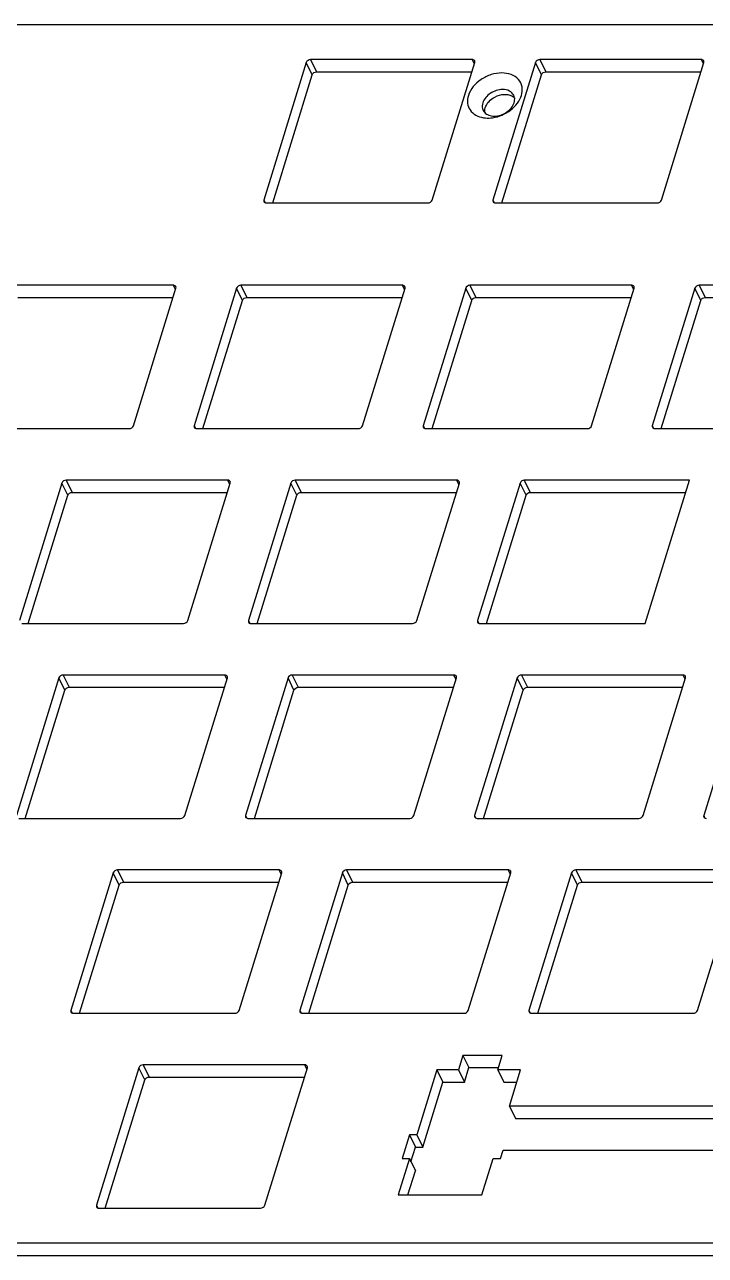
# Model space of a CAD drawing. Header units: millimetres. Extents: x 1786 to 2809, y 1192 to 1909.
# Drawn here: x 2395.8 to 2447.8, y 1702.9 to 1796.9 of the extents above; entities that cross this region are included whole.
import ezdxf

# ---------------------------------------------------------------- set-up
doc = ezdxf.new("R2010")
doc.units = ezdxf.units.MM
doc.header["$LTSCALE"] = 32.67
doc.layers.get('0').update_dxf_attribs({"linetype": 'CONTINUOUS'})

msp = doc.modelspace()

# ---------------------------------------------------------------- linework, layer by layer
at = {"color": 7, "linetype": 'Continuous'}
for p, q in [((2382.47634, 1796.87515), (2698.95381, 1796.87515)), ((2417.33041, 1793.98468), (2414.0843, 1783.48026)), ((2417.78797, 1793.05226), (2417.33041, 1793.98468)), ((2417.65608, 1794.20401), (2418.11365, 1793.2716)), ((2430.00751, 1794.20401), (2417.65608, 1794.20401)), ((2426.95152, 1783.48026), (2430.19763, 1793.98468)), ((2430.16576, 1793.88154), (2430.00751, 1794.20401)), ((2434.83057, 1793.98468), (2431.58446, 1783.48026)), ((2435.28813, 1793.05226), (2434.83057, 1793.98468)), ((2435.15624, 1794.20401), (2435.61381, 1793.2716)), ((2447.50767, 1794.20401), (2435.15624, 1794.20401)), ((2444.45168, 1783.48026), (2447.69779, 1793.98468)), ((2447.66592, 1793.88154), (2447.50767, 1794.20401)), ((2414.76222, 1783.26093), (2417.78797, 1793.05226)), ((2418.11365, 1793.2716), (2429.97727, 1793.2716)), ((2432.26238, 1783.26093), (2435.28813, 1793.05226)), ((2435.61381, 1793.2716), (2447.47743, 1793.2716)), ((2414.0843, 1783.48026), (2414.17975, 1783.28576)), ((2414.27442, 1783.26093), (2426.62585, 1783.26093)), ((2431.58446, 1783.48026), (2431.67991, 1783.28576)), ((2431.77458, 1783.26093), (2444.12601, 1783.26093)), ((2407.18108, 1776.96819), (2394.82966, 1776.96819)), ((2404.12509, 1766.24445), (2407.3712, 1776.74886)), ((2407.33933, 1776.64572), (2407.18108, 1776.96819)), ((2412.00414, 1776.74886), (2408.75803, 1766.24445)), ((2412.4617, 1775.81645), (2412.00414, 1776.74886)), ((2412.32981, 1776.96819), (2412.78738, 1776.03578)), ((2424.68124, 1776.96819), (2412.32981, 1776.96819)), ((2421.62525, 1766.24445), (2424.87136, 1776.74886)), ((2424.83949, 1776.64572), (2424.68124, 1776.96819)), ((2429.5043, 1776.74886), (2426.25819, 1766.24445)), ((2429.96186, 1775.81645), (2429.5043, 1776.74886)), ((2429.82997, 1776.96819), (2430.28754, 1776.03578)), ((2442.1814, 1776.96819), (2429.82997, 1776.96819)), ((2439.12541, 1766.24445), (2442.37152, 1776.74886)), ((2442.33965, 1776.64572), (2442.1814, 1776.96819)), ((2447.00446, 1776.74886), (2443.75835, 1766.24445)), ((2447.46202, 1775.81645), (2447.00446, 1776.74886)), ((2447.33013, 1776.96819), (2447.7877, 1776.03578)), ((2459.68156, 1776.96819), (2447.33013, 1776.96819)), ((2395.28722, 1776.03578), (2407.15084, 1776.03578)), ((2409.43595, 1766.02512), (2412.4617, 1775.81645)), ((2412.78738, 1776.03578), (2424.651, 1776.03578)), ((2426.93611, 1766.02512), (2429.96186, 1775.81645)), ((2430.28754, 1776.03578), (2442.15116, 1776.03578)), ((2444.43627, 1766.02512), (2447.46202, 1775.81645)), ((2447.7877, 1776.03578), (2459.65132, 1776.03578)), ((2408.75803, 1766.24445), (2408.85348, 1766.04994)), ((2426.25819, 1766.24445), (2426.35364, 1766.04994)), ((2443.75835, 1766.24445), (2443.8538, 1766.04994)), ((2391.44799, 1766.02512), (2403.79942, 1766.02512)), ((2408.94815, 1766.02512), (2421.29958, 1766.02512)), ((2426.44831, 1766.02512), (2438.79973, 1766.02512)), ((2443.94847, 1766.02512), (2456.29989, 1766.02512)), ((2398.6548, 1761.86565), (2395.40869, 1751.36124)), ((2399.11236, 1760.93324), (2398.6548, 1761.86565)), ((2398.98048, 1762.08498), (2399.43804, 1761.15257)), ((2411.3319, 1762.08498), (2398.98048, 1762.08498)), ((2408.27591, 1751.36124), (2411.52202, 1761.86565)), ((2411.49015, 1761.76251), (2411.3319, 1762.08498)), ((2416.15496, 1761.86565), (2412.90885, 1751.36124)), ((2416.61252, 1760.93324), (2416.15496, 1761.86565)), ((2416.48063, 1762.08498), (2416.9382, 1761.15257)), ((2428.83206, 1762.08498), (2416.48063, 1762.08498)), ((2425.77607, 1751.36124), (2429.02218, 1761.86565)), ((2428.99031, 1761.76251), (2428.83206, 1762.08498)), ((2433.65512, 1761.86565), (2430.40901, 1751.36124)), ((2434.11268, 1760.93324), (2433.65512, 1761.86565)), ((2433.98079, 1762.08498), (2434.43836, 1761.15257)), ((2446.59012, 1762.08498), (2433.98079, 1762.08498)), ((2443.20845, 1751.1419), (2446.59012, 1762.08498)), ((2396.08661, 1751.1419), (2399.11236, 1760.93324)), ((2399.43804, 1761.15257), (2411.30166, 1761.15257)), ((2413.58677, 1751.1419), (2416.61252, 1760.93324)), ((2416.9382, 1761.15257), (2428.80182, 1761.15257)), ((2431.08693, 1751.1419), (2434.11268, 1760.93324)), ((2434.43836, 1761.15257), (2446.30198, 1761.15257)), ((2395.59881, 1751.1419), (2407.95024, 1751.1419)), ((2412.90885, 1751.36124), (2413.0043, 1751.16673)), ((2413.09897, 1751.1419), (2425.4504, 1751.1419)), ((2430.40901, 1751.36124), (2430.50446, 1751.16673)), ((2430.59913, 1751.1419), (2443.20845, 1751.1419)), ((2398.43058, 1746.98244), (2395.18447, 1736.47803)), ((2398.88814, 1746.05002), (2398.43058, 1746.98244)), ((2398.75625, 1747.20177), (2399.21382, 1746.26936)), ((2411.10768, 1747.20177), (2398.75625, 1747.20177)), ((2408.05169, 1736.47803), (2411.2978, 1746.98244)), ((2411.26593, 1746.8793), (2411.10768, 1747.20177)), ((2415.93074, 1746.98244), (2412.68463, 1736.47803)), ((2416.3883, 1746.05002), (2415.93074, 1746.98244)), ((2416.25641, 1747.20177), (2416.71398, 1746.26936)), ((2428.60784, 1747.20177), (2416.25641, 1747.20177)), ((2425.55185, 1736.47803), (2428.79796, 1746.98244)), ((2428.76609, 1746.8793), (2428.60784, 1747.20177)), ((2433.4309, 1746.98244), (2430.18479, 1736.47803)), ((2433.88846, 1746.05002), (2433.4309, 1746.98244)), ((2433.75657, 1747.20177), (2434.21414, 1746.26936)), ((2446.108, 1747.20177), (2433.75657, 1747.20177)), ((2443.05201, 1736.47803), (2446.29812, 1746.98244)), ((2446.26625, 1746.8793), (2446.108, 1747.20177)), ((2450.93106, 1746.98244), (2447.68495, 1736.47803)), ((2395.86239, 1736.25869), (2398.88814, 1746.05002)), ((2399.21382, 1746.26936), (2411.07744, 1746.26936)), ((2413.36255, 1736.25869), (2416.3883, 1746.05002)), ((2416.71398, 1746.26936), (2428.5776, 1746.26936)), ((2430.86271, 1736.25869), (2433.88846, 1746.05002)), ((2434.21414, 1746.26936), (2446.07776, 1746.26936)), ((2395.37459, 1736.25869), (2407.72602, 1736.25869)), ((2412.68463, 1736.47803), (2412.78008, 1736.28352)), ((2412.87475, 1736.25869), (2425.22617, 1736.25869)), ((2430.18479, 1736.47803), (2430.28024, 1736.28352)), ((2430.37491, 1736.25869), (2442.72633, 1736.25869)), ((2447.68495, 1736.47803), (2447.7804, 1736.28352)), ((2402.90707, 1732.31856), (2403.36464, 1731.38614)), ((2415.2585, 1732.31856), (2402.90707, 1732.31856)), ((2415.41675, 1731.99609), (2415.2585, 1732.31856)), ((2420.40723, 1732.31856), (2420.8648, 1731.38614)), ((2432.75866, 1732.31856), (2420.40723, 1732.31856)), ((2432.91691, 1731.99609), (2432.75866, 1732.31856)), ((2437.90739, 1732.31856), (2438.36495, 1731.38614)), ((2450.25882, 1732.31856), (2437.90739, 1732.31856)), ((2402.5814, 1732.09923), (2399.33529, 1721.59481)), ((2403.03896, 1731.16681), (2402.5814, 1732.09923)), ((2403.36464, 1731.38614), (2415.22826, 1731.38614)), ((2412.20251, 1721.59481), (2415.44862, 1732.09923)), ((2420.08156, 1732.09923), (2416.83545, 1721.59481)), ((2420.53912, 1731.16681), (2420.08156, 1732.09923)), ((2420.8648, 1731.38614), (2432.72842, 1731.38614)), ((2429.70267, 1721.59481), (2432.94878, 1732.09923)), ((2437.58172, 1732.09923), (2434.33561, 1721.59481)), ((2438.03928, 1731.16681), (2437.58172, 1732.09923)), ((2438.36495, 1731.38614), (2450.22858, 1731.38614)), ((2447.20283, 1721.59481), (2450.44894, 1732.09923)), ((2400.01321, 1721.37548), (2403.03896, 1731.16681)), ((2417.51337, 1721.37548), (2420.53912, 1731.16681)), ((2435.01353, 1721.37548), (2438.03928, 1731.16681)), ((2399.33529, 1721.59481), (2399.43074, 1721.40031)), ((2399.52541, 1721.37548), (2411.87684, 1721.37548)), ((2416.83545, 1721.59481), (2416.9309, 1721.40031)), ((2417.02557, 1721.37548), (2429.37699, 1721.37548)), ((2434.33561, 1721.59481), (2434.43106, 1721.40031)), ((2434.52573, 1721.37548), (2446.87715, 1721.37548)), ((2404.87037, 1717.43535), (2405.32794, 1716.50293)), ((2417.2218, 1717.43535), (2404.87037, 1717.43535)), ((2417.38005, 1717.11288), (2417.2218, 1717.43535)), ((2429.29735, 1718.15209), (2428.95845, 1717.05543)), ((2429.29735, 1718.15209), (2429.75491, 1717.21968)), ((2432.2908, 1718.15209), (2429.29735, 1718.15209)), ((2431.9519, 1717.05543), (2432.2908, 1718.15209)), ((2404.5447, 1717.21602), (2401.29859, 1706.7116)), ((2405.00226, 1716.2836), (2404.5447, 1717.21602)), ((2405.32794, 1716.50293), (2417.19156, 1716.50293)), ((2414.16581, 1706.7116), (2417.41192, 1717.21602)), ((2427.30054, 1717.05543), (2425.76342, 1712.08131)), ((2427.30054, 1717.05543), (2427.75811, 1716.12302)), ((2428.95845, 1717.05543), (2427.30054, 1717.05543)), ((2428.95845, 1717.05543), (2429.41602, 1716.12302)), ((2429.41602, 1716.12302), (2429.75491, 1717.21968)), ((2429.75491, 1717.21968), (2431.9519, 1717.21968)), ((2431.9519, 1717.05543), (2432.40947, 1716.12302)), ((2433.70192, 1717.05543), (2431.9519, 1717.05543)), ((2432.84258, 1714.27462), (2433.70192, 1717.05543)), ((2401.97651, 1706.49227), (2405.00226, 1716.2836)), ((2426.22099, 1711.14889), (2427.75811, 1716.12302)), ((2427.75811, 1716.12302), (2429.41602, 1716.12302)), ((2432.40947, 1716.12302), (2433.41378, 1716.12302)), ((2432.84258, 1714.27462), (2433.30015, 1713.34221)), ((2469.26133, 1714.27462), (2432.84258, 1714.27462)), ((2433.30015, 1713.34221), (2469.7189, 1713.34221)), ((2425.21079, 1712.08131), (2424.65403, 1710.27966)), ((2425.21079, 1712.08131), (2425.66835, 1711.14889)), ((2425.76342, 1712.08131), (2425.21079, 1712.08131)), ((2425.76342, 1712.08131), (2426.22099, 1711.14889)), ((2425.32514, 1710.03825), (2425.66835, 1711.14889)), ((2425.66835, 1711.14889), (2426.22099, 1711.14889)), ((2432.16068, 1710.27966), (2432.35433, 1710.90632)), ((2432.35433, 1710.90632), (2454.47746, 1710.90632)), ((2425.20667, 1710.27966), (2424.34734, 1707.49885)), ((2424.65403, 1710.27966), (2425.20667, 1710.27966)), ((2425.20667, 1710.27966), (2425.66423, 1709.34724)), ((2430.74871, 1707.49885), (2431.60804, 1710.27966)), ((2431.60804, 1710.27966), (2432.16068, 1710.27966)), ((2425.09304, 1707.49885), (2425.66423, 1709.34724)), ((2424.34734, 1707.49885), (2430.74871, 1707.49885)), ((2401.29859, 1706.7116), (2401.39404, 1706.51709)), ((2401.48871, 1706.49227), (2413.84013, 1706.49227)), ((2670.19625, 1703.81564), (2353.71877, 1703.81564)), ((2354.17633, 1702.88323), (2670.65381, 1702.88323))]:
    msp.add_line(p, q, dxfattribs=at)
for centre, radius, start, end in [((2431.45785, 1790.63201), 0.68567, 194.1777883, 220.9307358), ((2431.18622, 1791.8585), 2.1188, 261.0953888, 265.4470172), ((2431.47754, 1790.64889), 0.71144, 220.9239856, 223.5401171)]:
    msp.add_arc(centre, radius, start, end, dxfattribs=at)
for points in [[(2417.65608, 1794.20401), (2417.5252, 1794.20401), (2417.36905, 1794.10973), (2417.33041, 1793.98468)], [(2430.19763, 1793.98468), (2430.20979, 1794.02402), (2430.20923, 1794.07106), (2430.19113, 1794.10805)], [(2435.15624, 1794.20401), (2435.02536, 1794.20401), (2434.86921, 1794.10973), (2434.83057, 1793.98468)], [(2447.69779, 1793.98468), (2447.70995, 1794.02402), (2447.70939, 1794.07106), (2447.69129, 1794.10805)], [(2417.78797, 1793.05226), (2417.82661, 1793.17731), (2417.98277, 1793.2716), (2418.11365, 1793.2716)], [(2435.28813, 1793.05226), (2435.32677, 1793.17731), (2435.48292, 1793.2716), (2435.61381, 1793.2716)], [(2430.8118, 1790.90292), (2430.76858, 1790.76303), (2430.7572, 1790.60602), (2430.79307, 1790.46406)], [(2430.99483, 1790.52995), (2431.03872, 1790.67199), (2431.1153, 1790.8055), (2431.20804, 1790.9217)], [(2431.20804, 1790.9217), (2431.30941, 1791.04869), (2431.43344, 1791.15942), (2431.56825, 1791.25013)], [(2432.9448, 1790.3548), (2433.13705, 1790.50315), (2433.31277, 1790.67755), (2433.45674, 1790.8731)], [(2433.23584, 1791.29261), (2433.22464, 1791.35578), (2433.20447, 1791.41801), (2433.1762, 1791.47561)], [(2433.20656, 1790.90292), (2433.24502, 1791.02737), (2433.25858, 1791.16435), (2433.23584, 1791.29261)], [(2430.96213, 1790.16154), (2430.95468, 1790.21256), (2430.95273, 1790.26461), (2430.95563, 1790.31609)], [(2430.95563, 1790.31609), (2430.95971, 1790.38845), (2430.97343, 1790.46071), (2430.99483, 1790.52995)], [(2430.96182, 1790.1588), (2431.04388, 1790.07244), (2431.14942, 1790.00584), (2431.26023, 1789.96211)], [(2431.01802, 1789.74639), (2431.19893, 1789.73189), (2431.3825, 1789.73949), (2431.56214, 1789.76524)], [(2431.26023, 1789.96211), (2431.39701, 1789.90813), (2431.54746, 1789.88459), (2431.6945, 1789.88459)], [(2431.56214, 1789.76524), (2431.81062, 1789.80085), (2432.05592, 1789.87154), (2432.28682, 1789.97001)], [(2432.28682, 1789.97001), (2432.52053, 1790.06969), (2432.74365, 1790.19958), (2432.9448, 1790.3548)], [(2414.0843, 1783.48026), (2414.07214, 1783.44092), (2414.0727, 1783.39389), (2414.0908, 1783.3569)], [(2414.0908, 1783.3569), (2414.10333, 1783.33129), (2414.12448, 1783.30903), (2414.14865, 1783.29391)], [(2414.14865, 1783.29391), (2414.18539, 1783.27093), (2414.23108, 1783.26093), (2414.27442, 1783.26093)], [(2426.62585, 1783.26093), (2426.75673, 1783.26093), (2426.91288, 1783.35522), (2426.95152, 1783.48026)], [(2431.58446, 1783.48026), (2431.5723, 1783.44092), (2431.57286, 1783.39389), (2431.59096, 1783.3569)], [(2431.59096, 1783.3569), (2431.60349, 1783.33129), (2431.62464, 1783.30903), (2431.64881, 1783.29391)], [(2431.64881, 1783.29391), (2431.68555, 1783.27093), (2431.73124, 1783.26093), (2431.77458, 1783.26093)], [(2444.12601, 1783.26093), (2444.25689, 1783.26093), (2444.41304, 1783.35522), (2444.45168, 1783.48026)], [(2407.3712, 1776.74886), (2407.38336, 1776.78821), (2407.3828, 1776.83524), (2407.3647, 1776.87223)], [(2412.32981, 1776.96819), (2412.19893, 1776.96819), (2412.04278, 1776.87391), (2412.00414, 1776.74886)], [(2424.87136, 1776.74886), (2424.88352, 1776.78821), (2424.88296, 1776.83524), (2424.86486, 1776.87223)], [(2429.82997, 1776.96819), (2429.69909, 1776.96819), (2429.54294, 1776.87391), (2429.5043, 1776.74886)], [(2442.37152, 1776.74886), (2442.38368, 1776.78821), (2442.38311, 1776.83524), (2442.36502, 1776.87223)], [(2447.33013, 1776.96819), (2447.19925, 1776.96819), (2447.0431, 1776.87391), (2447.00446, 1776.74886)], [(2412.4617, 1775.81645), (2412.50034, 1775.94149), (2412.6565, 1776.03578), (2412.78738, 1776.03578)], [(2429.96186, 1775.81645), (2430.0005, 1775.94149), (2430.15665, 1776.03578), (2430.28754, 1776.03578)], [(2447.46202, 1775.81645), (2447.50066, 1775.94149), (2447.65681, 1776.03578), (2447.7877, 1776.03578)], [(2403.79942, 1766.02512), (2403.9303, 1766.02512), (2404.08645, 1766.1194), (2404.12509, 1766.24445)], [(2408.75803, 1766.24445), (2408.74587, 1766.2051), (2408.74643, 1766.15807), (2408.76453, 1766.12108)], [(2408.76453, 1766.12108), (2408.77706, 1766.09547), (2408.79821, 1766.07321), (2408.82238, 1766.0581)], [(2421.29958, 1766.02512), (2421.43046, 1766.02512), (2421.58661, 1766.1194), (2421.62525, 1766.24445)], [(2426.25819, 1766.24445), (2426.24603, 1766.2051), (2426.24659, 1766.15807), (2426.26469, 1766.12108)], [(2426.26469, 1766.12108), (2426.27722, 1766.09547), (2426.29837, 1766.07321), (2426.32254, 1766.0581)], [(2438.79973, 1766.02512), (2438.93062, 1766.02512), (2439.08677, 1766.1194), (2439.12541, 1766.24445)], [(2443.75835, 1766.24445), (2443.74619, 1766.2051), (2443.74675, 1766.15807), (2443.76485, 1766.12108)], [(2443.76485, 1766.12108), (2443.77738, 1766.09547), (2443.79853, 1766.07321), (2443.8227, 1766.0581)], [(2408.82238, 1766.0581), (2408.85912, 1766.03511), (2408.90481, 1766.02512), (2408.94815, 1766.02512)], [(2426.32254, 1766.0581), (2426.35928, 1766.03511), (2426.40497, 1766.02512), (2426.44831, 1766.02512)], [(2443.8227, 1766.0581), (2443.85944, 1766.03511), (2443.90513, 1766.02512), (2443.94847, 1766.02512)], [(2398.98048, 1762.08498), (2398.84959, 1762.08498), (2398.69344, 1761.9907), (2398.6548, 1761.86565)], [(2411.52202, 1761.86565), (2411.53418, 1761.90499), (2411.53362, 1761.95203), (2411.51552, 1761.98902)], [(2416.48063, 1762.08498), (2416.34975, 1762.08498), (2416.1936, 1761.9907), (2416.15496, 1761.86565)], [(2429.02218, 1761.86565), (2429.03434, 1761.90499), (2429.03378, 1761.95203), (2429.01568, 1761.98902)], [(2433.98079, 1762.08498), (2433.84991, 1762.08498), (2433.69376, 1761.9907), (2433.65512, 1761.86565)], [(2399.11236, 1760.93324), (2399.151, 1761.05828), (2399.30716, 1761.15257), (2399.43804, 1761.15257)], [(2416.61252, 1760.93324), (2416.65116, 1761.05828), (2416.80731, 1761.15257), (2416.9382, 1761.15257)], [(2434.11268, 1760.93324), (2434.15132, 1761.05828), (2434.30747, 1761.15257), (2434.43836, 1761.15257)], [(2407.95024, 1751.1419), (2408.08112, 1751.1419), (2408.23727, 1751.23619), (2408.27591, 1751.36124)], [(2412.90885, 1751.36124), (2412.89669, 1751.32189), (2412.89725, 1751.27486), (2412.91535, 1751.23787)], [(2412.91535, 1751.23787), (2412.92788, 1751.21226), (2412.94903, 1751.19), (2412.9732, 1751.17488)], [(2412.9732, 1751.17488), (2413.00994, 1751.1519), (2413.05563, 1751.1419), (2413.09897, 1751.1419)], [(2425.4504, 1751.1419), (2425.58128, 1751.1419), (2425.73743, 1751.23619), (2425.77607, 1751.36124)], [(2430.40901, 1751.36124), (2430.39685, 1751.32189), (2430.39741, 1751.27486), (2430.41551, 1751.23787)], [(2430.41551, 1751.23787), (2430.42804, 1751.21226), (2430.44919, 1751.19), (2430.47336, 1751.17488)], [(2430.47336, 1751.17488), (2430.5101, 1751.1519), (2430.55579, 1751.1419), (2430.59913, 1751.1419)], [(2398.75625, 1747.20177), (2398.62537, 1747.20177), (2398.46922, 1747.10749), (2398.43058, 1746.98244)], [(2411.2978, 1746.98244), (2411.30996, 1747.02178), (2411.3094, 1747.06882), (2411.2913, 1747.10581)], [(2416.25641, 1747.20177), (2416.12553, 1747.20177), (2415.96938, 1747.10749), (2415.93074, 1746.98244)], [(2428.79796, 1746.98244), (2428.81012, 1747.02178), (2428.80955, 1747.06882), (2428.79146, 1747.10581)], [(2433.75657, 1747.20177), (2433.62569, 1747.20177), (2433.46954, 1747.10749), (2433.4309, 1746.98244)], [(2446.29812, 1746.98244), (2446.31028, 1747.02178), (2446.30971, 1747.06882), (2446.29162, 1747.10581)], [(2398.88814, 1746.05002), (2398.92678, 1746.17507), (2399.08294, 1746.26936), (2399.21382, 1746.26936)], [(2416.3883, 1746.05002), (2416.42694, 1746.17507), (2416.58309, 1746.26936), (2416.71398, 1746.26936)], [(2433.88846, 1746.05002), (2433.9271, 1746.17507), (2434.08325, 1746.26936), (2434.21414, 1746.26936)], [(2407.72602, 1736.25869), (2407.8569, 1736.25869), (2408.01305, 1736.35298), (2408.05169, 1736.47803)], [(2412.68463, 1736.47803), (2412.67247, 1736.43868), (2412.67303, 1736.39165), (2412.69113, 1736.35466)], [(2412.69113, 1736.35466), (2412.70366, 1736.32905), (2412.72481, 1736.30679), (2412.74898, 1736.29167)], [(2412.74898, 1736.29167), (2412.78572, 1736.26869), (2412.83141, 1736.25869), (2412.87475, 1736.25869)], [(2425.22617, 1736.25869), (2425.35706, 1736.25869), (2425.51321, 1736.35298), (2425.55185, 1736.47803)], [(2430.18479, 1736.47803), (2430.17263, 1736.43868), (2430.17319, 1736.39165), (2430.19129, 1736.35466)], [(2430.19129, 1736.35466), (2430.20382, 1736.32905), (2430.22497, 1736.30679), (2430.24914, 1736.29167)], [(2430.24914, 1736.29167), (2430.28588, 1736.26869), (2430.33157, 1736.25869), (2430.37491, 1736.25869)], [(2442.72633, 1736.25869), (2442.85722, 1736.25869), (2443.01337, 1736.35298), (2443.05201, 1736.47803)], [(2447.68495, 1736.47803), (2447.67279, 1736.43868), (2447.67335, 1736.39165), (2447.69145, 1736.35466)], [(2447.69145, 1736.35466), (2447.70397, 1736.32905), (2447.72513, 1736.30679), (2447.7493, 1736.29167)], [(2447.7493, 1736.29167), (2447.78604, 1736.26869), (2447.83172, 1736.25869), (2447.87506, 1736.25869)], [(2402.90707, 1732.31856), (2402.77619, 1732.31856), (2402.62004, 1732.22428), (2402.5814, 1732.09923)], [(2420.40723, 1732.31856), (2420.27635, 1732.31856), (2420.1202, 1732.22428), (2420.08156, 1732.09923)], [(2437.90739, 1732.31856), (2437.77651, 1732.31856), (2437.62036, 1732.22428), (2437.58172, 1732.09923)], [(2403.03896, 1731.16681), (2403.0776, 1731.29186), (2403.23375, 1731.38614), (2403.36464, 1731.38614)], [(2415.44862, 1732.09923), (2415.46078, 1732.13857), (2415.46022, 1732.1856), (2415.44212, 1732.22259)], [(2420.53912, 1731.16681), (2420.57776, 1731.29186), (2420.73391, 1731.38614), (2420.8648, 1731.38614)], [(2432.94878, 1732.09923), (2432.96094, 1732.13857), (2432.96037, 1732.1856), (2432.94228, 1732.22259)], [(2438.03928, 1731.16681), (2438.07792, 1731.29186), (2438.23407, 1731.38614), (2438.36495, 1731.38614)], [(2399.33529, 1721.59481), (2399.32313, 1721.55547), (2399.32369, 1721.50844), (2399.34179, 1721.47145)], [(2399.34179, 1721.47145), (2399.35432, 1721.44584), (2399.37547, 1721.42358), (2399.39964, 1721.40846)], [(2399.39964, 1721.40846), (2399.43638, 1721.38547), (2399.48207, 1721.37548), (2399.52541, 1721.37548)], [(2411.87684, 1721.37548), (2412.00772, 1721.37548), (2412.16387, 1721.46977), (2412.20251, 1721.59481)], [(2416.83545, 1721.59481), (2416.82329, 1721.55547), (2416.82385, 1721.50844), (2416.84195, 1721.47145)], [(2416.84195, 1721.47145), (2416.85448, 1721.44584), (2416.87563, 1721.42358), (2416.8998, 1721.40846)], [(2416.8998, 1721.40846), (2416.93654, 1721.38547), (2416.98223, 1721.37548), (2417.02557, 1721.37548)], [(2429.37699, 1721.37548), (2429.50788, 1721.37548), (2429.66403, 1721.46977), (2429.70267, 1721.59481)], [(2434.33561, 1721.59481), (2434.32345, 1721.55547), (2434.32401, 1721.50844), (2434.34211, 1721.47145)], [(2434.34211, 1721.47145), (2434.35463, 1721.44584), (2434.37579, 1721.42358), (2434.39996, 1721.40846)], [(2434.39996, 1721.40846), (2434.4367, 1721.38547), (2434.48238, 1721.37548), (2434.52573, 1721.37548)], [(2446.87715, 1721.37548), (2447.00804, 1721.37548), (2447.16419, 1721.46977), (2447.20283, 1721.59481)], [(2404.87037, 1717.43535), (2404.73949, 1717.43535), (2404.58334, 1717.34106), (2404.5447, 1717.21602)], [(2417.41192, 1717.21602), (2417.42408, 1717.25536), (2417.42351, 1717.30239), (2417.40542, 1717.33938)], [(2405.00226, 1716.2836), (2405.0409, 1716.40865), (2405.19705, 1716.50293), (2405.32794, 1716.50293)], [(2401.29859, 1706.7116), (2401.28643, 1706.67226), (2401.28699, 1706.62523), (2401.30509, 1706.58824)], [(2401.30509, 1706.58824), (2401.31762, 1706.56263), (2401.33877, 1706.54037), (2401.36294, 1706.52525)], [(2401.36294, 1706.52525), (2401.39968, 1706.50226), (2401.44537, 1706.49227), (2401.48871, 1706.49227)], [(2413.84013, 1706.49227), (2413.97102, 1706.49227), (2414.12717, 1706.58656), (2414.16581, 1706.7116)]]:
    msp.add_open_spline(points, degree=3, dxfattribs=at)
for points, knots in [([(2430.19113, 1794.10805), (2430.16877, 1794.15376), (2430.09782, 1794.19775), (2430.02759, 1794.20401), (2430.00751, 1794.20401)], [0, 0, 0, 0, 0.71707675, 1, 1, 1, 1]), ([(2447.69129, 1794.10805), (2447.66893, 1794.15376), (2447.59798, 1794.19775), (2447.52775, 1794.20401), (2447.50767, 1794.20401)], [0, 0, 0, 0, 0.71707675, 1, 1, 1, 1]), ([(2433.76098, 1791.46237), (2433.82607, 1791.67301), (2433.87328, 1792.11732), (2433.47162, 1792.96005), (2432.43424, 1793.27213), (2431.43044, 1793.08612), (2430.44829, 1792.62008), (2429.86159, 1791.95839), (2429.70831, 1791.46237)], [0, 0, 0, 0, 0.11218091, 0.21721017, 0.45007797, 0.59024657, 0.73583685, 1, 1, 1, 1]), ([(2432.32387, 1791.92124), (2431.99551, 1791.92124), (2431.35813, 1791.71214), (2430.90238, 1791.19603), (2430.8118, 1790.90292)], [0, 0, 0, 0, 0.51698181, 1, 1, 1, 1]), ([(2431.56825, 1791.25013), (2431.77535, 1791.3895), (2432.09342, 1791.51901), (2432.4224, 1791.54798), (2432.5022, 1791.54824)], [0, 0, 0, 0, 0.75776472, 1, 1, 1, 1]), ([(2433.1762, 1791.47561), (2433.10807, 1791.6144), (2432.84566, 1791.86088), (2432.50283, 1791.92124), (2432.32387, 1791.92124)], [0, 0, 0, 0, 0.46351131, 1, 1, 1, 1]), ([(2432.5022, 1791.54824), (2432.57819, 1791.54849), (2432.85088, 1791.52887), (2433.12612, 1791.40332), (2433.25743, 1791.25452)], [0, 0, 0, 0, 0.27687325, 1, 1, 1, 1]), ([(2429.70831, 1791.46237), (2429.65001, 1791.27369), (2429.60118, 1790.8818), (2429.87248, 1790.12362), (2430.47084, 1789.82616), (2430.85825, 1789.76524)], [0, 0, 0, 0, 0.25518902, 0.49322705, 1, 1, 1, 1]), ([(2431.6945, 1789.88459), (2432.02286, 1789.88459), (2432.66024, 1790.0937), (2433.11598, 1790.6098), (2433.20656, 1790.90292)], [0, 0, 0, 0, 0.51698181, 1, 1, 1, 1]), ([(2433.45674, 1790.8731), (2433.49104, 1790.91969), (2433.61562, 1791.10295), (2433.71263, 1791.3059), (2433.76098, 1791.46237)], [0, 0, 0, 0, 0.2610443, 1, 1, 1, 1]), ([(2407.3647, 1776.87223), (2407.34234, 1776.91794), (2407.27139, 1776.96193), (2407.20116, 1776.96819), (2407.18108, 1776.96819)], [0, 0, 0, 0, 0.71707675, 1, 1, 1, 1]), ([(2424.86486, 1776.87223), (2424.8425, 1776.91794), (2424.77155, 1776.96193), (2424.70132, 1776.96819), (2424.68124, 1776.96819)], [0, 0, 0, 0, 0.71707675, 1, 1, 1, 1]), ([(2442.36502, 1776.87223), (2442.34266, 1776.91794), (2442.27171, 1776.96193), (2442.20148, 1776.96819), (2442.1814, 1776.96819)], [0, 0, 0, 0, 0.71707675, 1, 1, 1, 1]), ([(2411.51552, 1761.98902), (2411.49316, 1762.03473), (2411.42221, 1762.07872), (2411.35198, 1762.08498), (2411.3319, 1762.08498)], [0, 0, 0, 0, 0.71707675, 1, 1, 1, 1]), ([(2429.01568, 1761.98902), (2428.99332, 1762.03473), (2428.92237, 1762.07872), (2428.85214, 1762.08498), (2428.83206, 1762.08498)], [0, 0, 0, 0, 0.71707675, 1, 1, 1, 1]), ([(2411.2913, 1747.10581), (2411.26894, 1747.15152), (2411.19799, 1747.19551), (2411.12776, 1747.20177), (2411.10768, 1747.20177)], [0, 0, 0, 0, 0.71707675, 1, 1, 1, 1]), ([(2428.79146, 1747.10581), (2428.7691, 1747.15152), (2428.69815, 1747.19551), (2428.62792, 1747.20177), (2428.60784, 1747.20177)], [0, 0, 0, 0, 0.71707675, 1, 1, 1, 1]), ([(2446.29162, 1747.10581), (2446.26926, 1747.15152), (2446.19831, 1747.19551), (2446.12808, 1747.20177), (2446.108, 1747.20177)], [0, 0, 0, 0, 0.71707675, 1, 1, 1, 1]), ([(2415.44212, 1732.22259), (2415.41976, 1732.2683), (2415.34881, 1732.3123), (2415.27858, 1732.31856), (2415.2585, 1732.31856)], [0, 0, 0, 0, 0.71707675, 1, 1, 1, 1]), ([(2432.94228, 1732.22259), (2432.91992, 1732.2683), (2432.84897, 1732.3123), (2432.77874, 1732.31856), (2432.75866, 1732.31856)], [0, 0, 0, 0, 0.71707675, 1, 1, 1, 1]), ([(2417.40542, 1717.33938), (2417.38306, 1717.38509), (2417.31211, 1717.42909), (2417.24188, 1717.43535), (2417.2218, 1717.43535)], [0, 0, 0, 0, 0.71707675, 1, 1, 1, 1])]:
    msp.add_open_spline(points, degree=3, knots=knots, dxfattribs=at)

doc.saveas('drawing.dxf')
